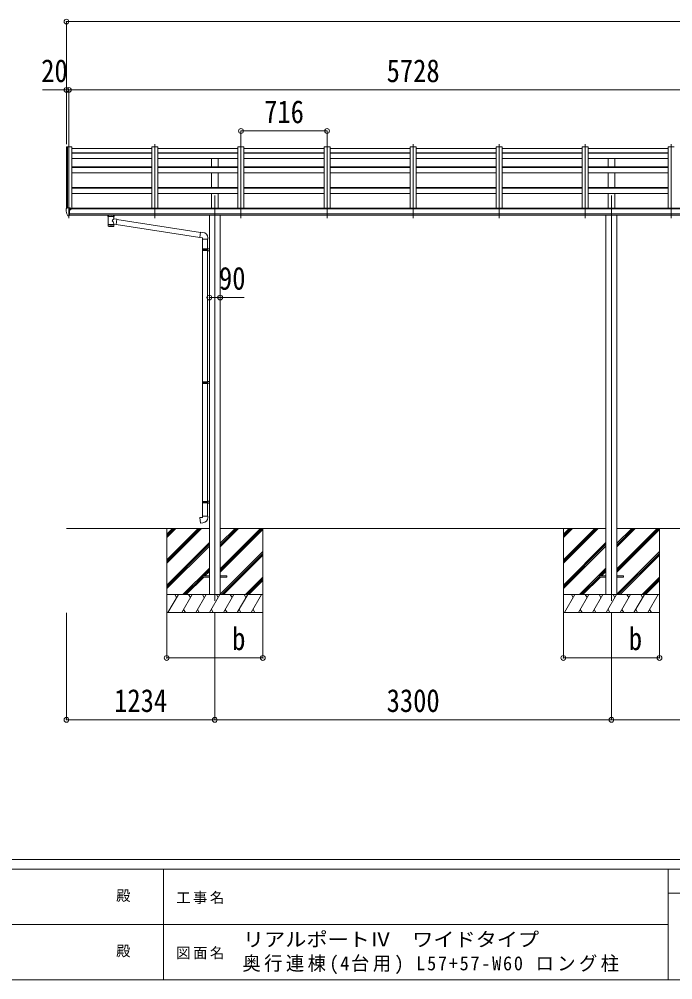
# Model space of a CAD drawing. Units: millimetres at full size, sheet at 1:40; some dimension numbers follow another scale. Extents: x -11181 to 11305, y -7804 to 7716.
# Drawn here: x -1736 to 3701, y -7804 to 191 of the extents above; entities that cross this region are included whole.
import ezdxf
from ezdxf.enums import TextEntityAlignment as Align

# ---------------------------------------------------------------- set-up
doc = ezdxf.new("R2010")
doc.units = ezdxf.units.MM
doc.header["$LTSCALE"] = 40
doc.header["$PDMODE"] = 32
doc.header["$PDSIZE"] = 40
for name, color, linetype, lineweight in [('0-0_0', 7, 'Continuous', 9), ('0-1_本体', 4, 'Continuous', 9), ('0-2_部品', 7, 'Continuous', 9), ('0-8_PARTS2', 2, 'Continuous', 9), ('0-A_寸法', 6, 'Continuous', 9), ('F-0_240', 7, 'Continuous', 9)]:
    doc.layers.add(name, color=color, linetype=linetype, lineweight=lineweight)
doc.styles.add('ＭＳ ゴシック', font='')
doc.styles.get('ＭＳ ゴシック').set_extended_font_data('MS Gothic')

msp = doc.modelspace()

# ---------------------------------------------------------------- linework, layer by layer
at = {"layer": '0-0_0'}
for p, q in [((-1343.28, -4047.1), (-154.48, -4047.1)), ((-509.28, -4047.1), (-509.28, -4747.1)), ((-509.28, -4307.83), (-248.55, -4047.1)), ((-509.28, -4321.97), (-234.41, -4047.1)), ((-509.28, -4336.11), (-220.27, -4047.1)), ((-509.28, -4123.98), (-432.4, -4047.1)), ((-509.28, -4109.84), (-446.54, -4047.1)), ((-509.28, -4095.7), (-460.69, -4047.1)), ((-64.08, -4383.13), (271.95, -4047.1)), ((-64.08, -4397.27), (286.09, -4047.1)), ((-64.08, -4199.28), (88.1, -4047.1)), ((-64.08, -4185.14), (73.96, -4047.1)), ((-64.08, -4171), (59.81, -4047.1)), ((-64.08, -4047.1), (3145.52, -4047.1)), ((-64.08, -4411.41), (290.72, -4056.62)), ((290.72, -4047.1), (290.72, -4747.1)), ((2790.72, -4095.7), (2839.31, -4047.1)), ((2790.72, -4109.84), (2853.46, -4047.1)), ((2790.72, -4123.98), (2867.6, -4047.1)), ((2790.72, -4336.11), (3079.73, -4047.1)), ((2790.72, -4321.97), (3065.59, -4047.1)), ((2790.72, -4307.83), (3051.45, -4047.1)), ((2790.72, -4047.1), (2790.72, -4747.1)), ((3235.92, -4171), (3359.81, -4047.1)), ((3235.92, -4185.14), (3373.96, -4047.1)), ((3235.92, -4199.28), (3388.1, -4047.1)), ((3235.92, -4397.27), (3586.09, -4047.1)), ((3235.92, -4383.13), (3571.95, -4047.1)), ((3235.92, -4047.1), (5075.52, -4047.1)), ((3235.92, -4411.41), (3590.72, -4056.62)), ((3590.72, -4047.1), (3590.72, -4747.1)), ((-509.28, -4519.96), (-154.48, -4165.16)), ((-509.28, -4534.1), (-154.48, -4179.3)), ((-509.28, -4548.25), (-154.48, -4193.45)), ((2790.72, -4519.96), (3145.52, -4165.16)), ((2790.72, -4534.1), (3145.52, -4179.3)), ((2790.72, -4548.25), (3145.52, -4193.45)), ((-64.08, -4595.26), (290.72, -4240.46)), ((-51.78, -4597.1), (290.72, -4254.6)), ((-37.64, -4597.1), (290.72, -4268.75)), ((3235.92, -4595.26), (3590.72, -4240.46)), ((3248.22, -4597.1), (3590.72, -4254.6)), ((3262.36, -4597.1), (3590.72, -4268.75)), ((-374.29, -4597.1), (-154.48, -4377.29)), ((-205.64, -4442.59), (-154.48, -4391.44)), ((2925.71, -4597.1), (3145.52, -4377.29)), ((3094.36, -4442.59), (3145.52, -4391.44)), ((-360.15, -4597.1), (-209.28, -4446.24)), ((-346.01, -4597.1), (-200.5, -4451.59)), ((-191.5, -4442.59), (-154.48, -4405.58)), ((146.21, -4597.1), (290.72, -4452.59)), ((160.35, -4597.1), (290.72, -4466.74)), ((2939.85, -4597.1), (3090.72, -4446.24)), ((2953.99, -4597.1), (3099.5, -4451.59)), ((3108.5, -4442.59), (3145.52, -4405.58)), ((3446.21, -4597.1), (3590.72, -4452.59)), ((3460.35, -4597.1), (3590.72, -4466.74)), ((174.49, -4597.1), (290.72, -4480.88)), ((3474.49, -4597.1), (3590.72, -4480.88)), ((290.72, -4597.1), (-509.28, -4597.1)), ((-498.99, -4747.1), (-412.39, -4597.1)), ((-427.39, -4623.08), (-442.39, -4597.1)), ((-383.52, -4747.1), (-296.92, -4597.1)), ((-311.92, -4623.08), (-326.93, -4597.1)), ((-268.06, -4747.1), (-181.45, -4597.1)), ((-196.45, -4623.08), (-211.45, -4597.1)), ((-152.58, -4747.1), (-65.98, -4597.1)), ((-80.98, -4623.08), (-95.98, -4597.1)), ((-37.11, -4747.1), (49.49, -4597.1)), ((34.49, -4623.08), (19.49, -4597.1)), ((78.36, -4747.1), (164.96, -4597.1)), ((134.96, -4597.1), (149.96, -4623.08)), ((193.83, -4747.1), (280.43, -4597.1)), ((3590.72, -4597.1), (2790.72, -4597.1)), ((2801.01, -4747.1), (2887.61, -4597.1)), ((2872.61, -4623.08), (2857.61, -4597.1)), ((2916.48, -4747.1), (3003.08, -4597.1)), ((2988.08, -4623.08), (2973.07, -4597.1)), ((3031.94, -4747.1), (3118.55, -4597.1)), ((3103.55, -4623.08), (3088.55, -4597.1)), ((3147.42, -4747.1), (3234.02, -4597.1)), ((3219.02, -4623.08), (3204.02, -4597.1)), ((3262.89, -4747.1), (3349.49, -4597.1)), ((3334.49, -4623.08), (3319.49, -4597.1)), ((3378.36, -4747.1), (3464.96, -4597.1)), ((3434.96, -4597.1), (3449.96, -4623.08)), ((3493.83, -4747.1), (3580.43, -4597.1)), ((-509.28, -4747.1), (290.72, -4747.1)), ((-368.53, -4721.12), (-353.53, -4747.1)), ((-253.06, -4721.12), (-238.06, -4747.1)), ((-137.59, -4721.12), (-122.59, -4747.1)), ((-22.12, -4721.12), (-7.12, -4747.1)), ((93.35, -4721.12), (108.35, -4747.1)), ((208.82, -4721.12), (223.82, -4747.1)), ((2790.72, -4747.1), (3590.72, -4747.1)), ((2931.47, -4721.12), (2946.47, -4747.1)), ((3046.94, -4721.12), (3061.94, -4747.1)), ((3162.41, -4721.12), (3177.41, -4747.1)), ((3277.88, -4721.12), (3292.88, -4747.1)), ((3393.35, -4721.12), (3408.35, -4747.1)), ((3508.82, -4721.12), (3523.82, -4747.1))]:
    msp.add_line(p, q, dxfattribs=at)
at = {"layer": '0-1_本体'}
for p, q in [((-1343.28, -872.17), (-1343.29, -1384.26)), ((-1342.34, -871.29), (-1334.5, -870.88)), ((-1334.28, -870.95), (-1334.28, -1377.71)), ((-1334.21, -871.07), (-1333.58, -872.69)), ((-1298.28, -870.87), (-1298.28, -1387.89)), ((-632.28, -870.87), (-632.28, -1377.49)), ((-582.28, -870.87), (-632.28, -870.87)), ((-582.28, -870.87), (-582.28, -1377.49)), ((83.72, -870.87), (83.72, -1377.49)), ((133.72, -870.87), (83.72, -870.87)), ((133.72, -870.87), (133.72, -1377.49)), ((799.72, -870.87), (799.72, -1377.49)), ((849.72, -870.87), (799.72, -870.87)), ((849.72, -870.87), (849.72, -1377.49)), ((1515.72, -870.87), (1515.72, -1377.49)), ((1565.72, -870.87), (1515.72, -870.87)), ((1565.72, -870.87), (1565.72, -1377.49)), ((2231.72, -870.87), (2231.72, -1377.49)), ((2281.72, -870.87), (2231.72, -870.87)), ((2281.72, -870.87), (2281.72, -1377.49)), ((2947.72, -870.87), (2947.72, -1377.49)), ((2997.72, -870.87), (2947.72, -870.87)), ((2997.72, -870.87), (2997.72, -1377.49)), ((3663.72, -870.87), (3663.72, -1377.49)), ((3713.72, -870.87), (3663.72, -870.87)), ((-1298.28, -883.87), (-632.28, -883.87)), ((-1298.28, -921.66), (-632.28, -921.66)), ((-1298.28, -924.77), (-632.28, -924.77)), ((-582.28, -883.87), (83.72, -883.87)), ((-582.28, -921.66), (83.72, -921.66)), ((-582.28, -924.77), (83.72, -924.77)), ((133.72, -883.87), (799.72, -883.87)), ((133.72, -921.66), (799.72, -921.66)), ((133.72, -924.77), (799.72, -924.77)), ((849.72, -883.87), (1515.72, -883.87)), ((849.72, -921.66), (1515.72, -921.66)), ((849.72, -924.77), (1515.72, -924.77)), ((1565.72, -883.87), (2231.72, -883.87)), ((1565.72, -921.66), (2231.72, -921.66)), ((1565.72, -924.77), (2231.72, -924.77)), ((2281.72, -883.87), (2947.72, -883.87)), ((2281.72, -921.66), (2940.54, -921.66)), ((2281.72, -924.77), (2940.54, -924.77)), ((2997.72, -883.87), (3663.72, -883.87)), ((2997.72, -921.66), (3663.72, -921.66)), ((2997.72, -924.77), (3663.72, -924.77)), ((-1298.28, -969.42), (-632.28, -969.42)), ((-1298.28, -1037.67), (-632.28, -1037.67)), ((-582.28, -969.42), (83.72, -969.42)), ((-582.28, -1037.67), (83.72, -1037.67)), ((-136.78, -1036.33), (-136.78, -969.42)), ((-81.78, -1036.33), (-81.78, -969.42)), ((133.72, -969.42), (799.72, -969.42)), ((133.72, -1037.67), (799.72, -1037.67)), ((849.72, -969.42), (1515.72, -969.42)), ((849.72, -1037.67), (1515.72, -1037.67)), ((1565.72, -969.42), (2231.72, -969.42)), ((1565.72, -1037.67), (2231.72, -1037.67)), ((2281.72, -969.42), (2947.72, -969.42)), ((2281.72, -1037.67), (2947.72, -1037.67)), ((2997.72, -969.42), (3663.72, -969.42)), ((2997.72, -1037.67), (3663.72, -1037.67)), ((3163.22, -1036.33), (3163.22, -969.42)), ((3218.22, -1036.33), (3218.22, -969.42)), ((-1298.28, -1043.86), (-632.28, -1043.86)), ((-1298.28, -1087.68), (-632.28, -1087.68)), ((-582.28, -1043.86), (83.72, -1043.86)), ((-582.28, -1087.68), (83.72, -1087.68)), ((-136.78, -1209.22), (-136.78, -1087.68)), ((-81.78, -1209.22), (-81.78, -1087.68)), ((133.72, -1043.86), (799.72, -1043.86)), ((133.72, -1087.68), (799.72, -1087.68)), ((849.72, -1043.86), (1515.72, -1043.86)), ((849.72, -1087.68), (1515.72, -1087.68)), ((1565.72, -1043.86), (2231.72, -1043.86)), ((1565.72, -1087.68), (2231.72, -1087.68)), ((2281.72, -1043.86), (2947.72, -1043.86)), ((2281.72, -1087.68), (2947.72, -1087.68)), ((2997.72, -1043.86), (3663.72, -1043.86)), ((2997.72, -1087.68), (3663.72, -1087.68)), ((3163.22, -1209.22), (3163.22, -1087.68)), ((3218.22, -1209.22), (3218.22, -1087.68)), ((-1298.28, -1209.22), (-632.28, -1209.22)), ((-1298.28, -1216.22), (-632.28, -1216.22)), ((-1298.28, -1259.77), (-632.28, -1259.77)), ((-582.28, -1209.22), (83.72, -1209.22)), ((-582.28, -1216.22), (83.72, -1216.22)), ((-582.28, -1259.77), (83.72, -1259.77)), ((-136.78, -1381.19), (-136.78, -1259.77)), ((-81.78, -1381.19), (-81.78, -1259.77)), ((133.72, -1209.22), (799.72, -1209.22)), ((133.72, -1216.22), (799.72, -1216.22)), ((133.72, -1259.77), (799.72, -1259.77)), ((849.72, -1209.22), (1515.72, -1209.22)), ((849.72, -1216.22), (1515.72, -1216.22)), ((849.72, -1259.77), (1515.72, -1259.77)), ((1565.72, -1209.22), (2231.72, -1209.22)), ((1565.72, -1216.22), (2231.72, -1216.22)), ((1565.72, -1259.77), (2231.72, -1259.77)), ((2281.72, -1209.22), (2947.72, -1209.22)), ((2281.72, -1216.22), (2947.72, -1216.22)), ((2281.72, -1259.77), (2947.72, -1259.77)), ((2997.72, -1209.22), (3663.72, -1209.22)), ((2997.72, -1216.22), (3663.72, -1216.22)), ((2997.72, -1259.77), (3663.72, -1259.77)), ((3163.22, -1381.19), (3163.22, -1259.77)), ((3218.22, -1381.19), (3218.22, -1259.77)), ((4398.22, -1387.89), (-1316.78, -1387.89)), ((-1316.78, -1429.12), (4398.22, -1429.12)), ((-1293.28, -1387.89), (-1293.28, -1381.19)), ((4374.72, -1381.19), (-1293.28, -1381.19)), ((4398.22, -1440.96), (-1316.78, -1440.89)), ((-154.48, -1441.05), (-154.48, -4597.12)), ((-64.08, -1441.05), (-64.08, -4597.12)), ((3145.52, -1441.05), (3145.52, -4597.12)), ((3235.92, -1441.05), (3235.92, -4597.12))]:
    msp.add_line(p, q, dxfattribs=at)
msp.add_lwpolyline([(-1333.58, -1377.71), (-1333.58, -870.87), (-1298.28, -870.87)], dxfattribs=at)
msp.add_circle((-1309.31, -1392.63), 3, dxfattribs=at)
for centre, radius, start, end in [((-1342.28, -872.29), 1, 93, 173.32986), ((-1334.49, -871.18), 0.301, 21.06327, 92.86679)]:
    msp.add_arc(centre, radius, start, end, dxfattribs=at)
at = {"layer": '0-2_部品'}
for p, q in [((-1345.48, -1387.07), (-1345.48, -1387.7)), ((-1338.57, -1378.27), (-1342.64, -1384.08)), ((-1331.11, -1444.39), (-1340.85, -1429.01)), ((-1323.48, -1446.2), (-1323.48, -1377.7)), ((-1321.98, -1378.62), (-1323.48, -1378.62)), ((-1316.98, -1387.43), (-1323.48, -1387.04)), ((-1321.98, -1378.62), (-1321.98, -1384.79)), ((-1312.31, -1380.12), (-1321.98, -1379.39)), ((-1321.98, -1382.39), (-1307.98, -1382.44)), ((-1312.51, -1392.62), (-1311.98, -1392.62)), ((-1311.98, -1392.62), (-1311.68, -1392.62)), ((-1311.48, -1382.43), (-1311.48, -1380.53)), ((-1306.98, -1383.55), (-1306.98, -1387.88)), ((-1324.98, -1446.11), (-1328.69, -1445.88)), ((-1324.98, -1446.11), (-1323.48, -1446.2)), ((-1323.48, -1444), (-1322.98, -1444)), ((-1322.98, -1444), (-1322.48, -1443)), ((-1316.98, -1443), (-1322.48, -1443)), ((-998.99, -1447.21), (-998.99, -1441.09)), ((-994.89, -1451.71), (-994.9, -1532)), ((-949.09, -1469.28), (-949.09, -1451.69)), ((-923.86, -1473.19), (-949.09, -1469.27)), ((-949.07, -1532), (-949.09, -1515.37)), ((-949.09, -1515.62), (-930.89, -1518.45)), ((-944.99, -1447.21), (-944.99, -1441.09)), ((-923.86, -1473.19), (-930.89, -1518.45)), ((-232.42, -1625.02), (-930.62, -1516.7)), ((-228.75, -1583.09), (-924.18, -1475.2)), ((-207.76, -1583.15), (-228.6, -1581.33)), ((-212.68, -1638.89), (-166.68, -1638.89)), ((-210.68, -1638.89), (-210.68, -1721.55)), ((-168.68, -1638.89), (-168.68, -1718.99)), ((-166.68, -1638.89), (-166.68, -1627.98)), ((-212.68, -1723.55), (-211.68, -1721.55)), ((-212.68, -1723.55), (-168.68, -1723.55)), ((-212.68, -1723.55), (-212.68, -1731.55)), ((-212.68, -1731.55), (-168.68, -1731.55)), ((-212.68, -1731.55), (-211.68, -1733.55)), ((-211.68, -1721.55), (-168.68, -1721.55)), ((-211.68, -1733.55), (-168.68, -1733.55)), ((-210.68, -1733.55), (-210.68, -2827.74)), ((-173.16, -1723.55), (-173.59, -1721.55)), ((-170.68, -1719.05), (-154.68, -1718.58)), ((-170.68, -1721.05), (-170.68, -1719.05)), ((-170.68, -1721.05), (-168.68, -1721.05)), ((-170.68, -1736.05), (-170.68, -1734.05)), ((-170.68, -1736.05), (-154.68, -1736.52)), ((-168.68, -1736.11), (-168.68, -2825.18)), ((-154.68, -1718.58), (-154.68, -1736.52)), ((-212.68, -2829.74), (-211.68, -2827.74)), ((-212.68, -2829.74), (-168.68, -2829.74)), ((-212.68, -2829.74), (-212.68, -2837.74)), ((-212.68, -2837.74), (-168.68, -2837.74)), ((-212.68, -2837.74), (-211.68, -2839.74)), ((-211.68, -2827.74), (-168.68, -2827.74)), ((-211.68, -2839.74), (-168.68, -2839.74)), ((-210.68, -2839.74), (-210.68, -3822.9)), ((-173.16, -2829.74), (-173.59, -2827.74)), ((-170.68, -2825.24), (-154.68, -2824.77)), ((-170.68, -2827.24), (-170.68, -2825.24)), ((-170.68, -2827.24), (-168.68, -2827.24)), ((-170.68, -2842.24), (-170.68, -2840.24)), ((-170.68, -2842.24), (-154.68, -2842.71)), ((-168.68, -2842.3), (-168.68, -3820.34)), ((-154.68, -2824.77), (-154.68, -2842.71)), ((-212.68, -3824.9), (-211.68, -3822.9)), ((-212.68, -3824.9), (-168.68, -3824.9)), ((-212.68, -3824.9), (-212.68, -3832.9)), ((-212.68, -3832.9), (-168.68, -3832.9)), ((-212.68, -3832.9), (-211.68, -3834.9)), ((-211.68, -3822.9), (-168.68, -3822.9)), ((-211.68, -3834.9), (-168.68, -3834.9)), ((-210.68, -3834.9), (-210.68, -3944.9)), ((-173.16, -3824.9), (-173.59, -3822.9)), ((-170.68, -3820.4), (-154.68, -3819.93)), ((-170.68, -3822.4), (-170.68, -3820.4)), ((-170.68, -3822.4), (-168.68, -3822.4)), ((-170.68, -3837.4), (-170.68, -3835.4)), ((-154.68, -3819.93), (-154.68, -3837.87)), ((-170.68, -3837.4), (-154.68, -3837.87)), ((-168.68, -3837.46), (-168.68, -3944.9)), ((-212.68, -3944.9), (-166.68, -3944.9)), ((-212.68, -3954.9), (-212.68, -3944.9)), ((-166.68, -3944.9), (-166.68, -3955.82))]:
    msp.add_line(p, q, dxfattribs=at)
at = {"layer": '0-2_部品', "color": 4}
for p, q in [((-209.48, -4442.59), (-209.48, -4451.59)), ((-209.48, -4442.59), (-154.48, -4442.59)), ((-209.48, -4451.59), (-154.48, -4451.59)), ((-64.48, -4442.59), (-9.48, -4442.59)), ((-64.48, -4451.59), (-9.48, -4451.59)), ((-9.48, -4442.59), (-9.48, -4451.59)), ((3090.52, -4442.59), (3090.52, -4451.59)), ((3090.52, -4442.59), (3145.52, -4442.59)), ((3090.52, -4451.59), (3145.52, -4451.59)), ((3235.52, -4442.59), (3290.52, -4442.59)), ((3235.52, -4451.59), (3290.52, -4451.59)), ((3290.52, -4442.59), (3290.52, -4451.59))]:
    msp.add_line(p, q, dxfattribs=at)
at = {"layer": '0-2_部品'}
for points in [[(-1323.48, -1377.7), (-1335.48, -1377.7), (-1337.82, -1377.84)], [(-1323.48, -1432.31), (-1320.32, -1431.9), (-1316.98, -1431.47)], [(-1316.98, -1443), (-1316.98, -1384.79), (-1321.98, -1384.79)], [(-1312.31, -1380.12), (-1312.14, -1380.13), (-1311.98, -1380.17), (-1311.84, -1380.21), (-1311.72, -1380.26), (-1311.62, -1380.32), (-1311.54, -1380.39), (-1311.5, -1380.46), (-1311.48, -1380.53)], [(-1311.68, -1391.43), (-1311.68, -1392.62), (-1306.98, -1392.62)], [(-1306.98, -1391), (-1306.98, -1392.62), (-1306.51, -1392.62)], [(-998.95, -1447.26), (-998.97, -1446.91), (-998.72, -1445.95), (-998.2, -1445.07), (-997.4, -1444.23), (-996.29, -1443.43), (-994.89, -1442.71)], [(-998.95, -1447.15), (-998.97, -1447.5), (-998.72, -1448.46), (-998.2, -1449.35), (-997.4, -1450.18), (-996.29, -1450.98), (-994.89, -1451.71)], [(-949.09, -1442.72), (-948.85, -1442.81), (-947.5, -1443.55), (-946.38, -1444.39), (-945.63, -1445.26), (-945.17, -1446.16), (-945, -1447.04)], [(-949.09, -1451.69), (-948.85, -1451.6), (-947.5, -1450.87), (-946.38, -1450.02), (-945.63, -1449.15), (-945.17, -1448.25), (-945, -1447.37)], [(-228.6, -1581.33), (-232.61, -1627.15), (-212.68, -1628.89), (-212.68, -1638.89)], [(-173.16, -1723.55), (-173.16, -1731.55), (-173.59, -1733.55)], [(-170.68, -1734.05), (-168.68, -1734.05), (-168.68, -1721.05)], [(-173.16, -2829.74), (-173.16, -2837.74), (-173.59, -2839.74)], [(-170.68, -2840.24), (-168.68, -2840.24), (-168.68, -2827.24)], [(-173.16, -3824.9), (-173.16, -3832.9), (-173.59, -3834.9)], [(-170.68, -3835.4), (-168.68, -3835.4), (-168.68, -3822.4)], [(-207.76, -4000.65), (-228.6, -4002.47), (-232.61, -3956.64), (-212.68, -3954.9)]]:
    msp.add_lwpolyline(points, dxfattribs=at)
for centre, radius, start, end in [((-1342.48, -1387.07), 3, 93, 180), ((-1152.99, -1387.7), 192.49, 180.0008, 192.1233), ((-1338.25, -1427.51), 3, 191.83348, 210), ((-1337.75, -1378.84), 1, 93.5, 145), ((-1309.48, -1392.62), 2.5, 151.64236, 180), ((-1309.48, -1392.62), 2.5, 0, 151.64236), ((-1328.51, -1442.89), 3, 210, 266.5), ((-981.92, -1492.42), 51.38, 92.46126, 104.61963), ((-962.03, -1492.42), 51.38, 75.38037, 87.53874), ((-211.68, -1627.98), 45, 0, 85), ((-211.68, -3955.82), 45, 275, 0)]:
    msp.add_arc(centre, radius, start, end, dxfattribs=at)
for centre, major_axis, ratio, start_param, end_param in [((-1307.98, -1383.55), (-0.02, 1.1), 0.906239, 4.6917496, 6.2625459), ((-971.99, -1452.9), (-22.91, -0.42), 0.072511, 4.711586, 6.2823824), ((-971.99, -1519.56), (22.91, 0), 0.122865, 6.2831853, 9.424778), ((-971.96, -1451.27), (-22.91, -0.42), 0.072511, 4.711586, 6.2823824), ((-972.01, -1451.28), (22.92, -0.42), 0.07247, 0.0008089, 1.5716053), ((-972.01, -1452.9), (22.92, -0.42), 0.07247, 0.0008089, 1.5716053), ((-971.99, -1488.83), (-22.81, 26.62), 0.234429, 3.1563334, 4.5976381), ((-969.43, -1491.47), (20.32, 22.25), 0.045535, 4.9756507, 6.2441899), ((-960.99, -1447.21), (16, 0), 0.361356, 0, 0.0194874), ((-960.99, -1447.21), (16, 0), 0.361356, 6.2636979, 6.2831853), ((-971.99, -1532), (22.92, 0), 0.101955, 6.2829723, 9.4248207), ((-971.99, -1532), (22.92, 0), 0.101955, 3.1415499, 6.2833984)]:
    msp.add_ellipse(centre, major_axis=major_axis, ratio=ratio, start_param=start_param, end_param=end_param, dxfattribs=at)
at = {"layer": '0-8_PARTS2'}
for p, q in [((-1323.28, -850.13), (-1323.28, -1464.31)), ((-607.28, -850.13), (-607.28, -1464.31)), ((108.72, -850.13), (108.72, -1464.31)), ((824.72, -850.13), (824.72, -1464.31)), ((1540.72, -850.13), (1540.72, -1464.31)), ((2256.72, -850.13), (2256.72, -1464.31)), ((2972.72, -850.13), (2972.72, -1464.31)), ((3688.72, -850.13), (3688.72, -1464.31)), ((-109.28, -1275.5), (-109.28, -4650.73)), ((3190.72, -1275.5), (3190.72, -4650.73))]:
    msp.add_line(p, q, dxfattribs=at)
at = {"layer": '0-A_寸法'}
for p, q in [((-1343.28, 170.75), (-1343.28, -398.09)), ((-1343.28, 170.75), (10152.71, 170.75)), ((-1343.28, -398.09), (-1543.28, -398.09)), ((-1343.28, -398.09), (-1343.28, -850.13)), ((-1323.28, -398.09), (-1343.28, -398.09)), ((-1323.28, -398.09), (-1323.28, -853.66)), ((-1323.28, -398.09), (4404.72, -398.09)), ((-1323.28, -398.09), (-1323.28, -850.13)), ((108.72, -739.53), (108.72, -857.13)), ((108.72, -739.53), (824.72, -739.53)), ((824.72, -739.53), (824.72, -857.13)), ((-154.48, -2125.84), (-64.08, -2125.84)), ((-64.08, -2125.84), (135.92, -2125.84)), ((-1343.28, -5639.98), (-1343.28, -4750.58)), ((-509.28, -5124.99), (-509.28, -4750.58)), ((-109.28, -5639.98), (-109.28, -4750.58)), ((290.72, -5124.99), (290.72, -4750.58)), ((2790.72, -5124.99), (2790.72, -4750.58)), ((3190.72, -5639.98), (3190.72, -4750.58)), ((-509.28, -5124.99), (290.72, -5124.99)), ((-1343.28, -5639.98), (-109.28, -5639.98)), ((-109.28, -5639.98), (3190.72, -5639.98)), ((3190.72, -5639.98), (5618.72, -5639.98))]:
    msp.add_line(p, q, dxfattribs=at)
msp.add_lwpolyline([(2790.72, -5124.99), (3590.72, -5124.99), (3590.72, -4750.58)], dxfattribs=at)
for p in [(-1343.28, 170.75), (-1343.28, -398.09), (-1323.28, -398.09), (108.72, -739.53), (824.72, -739.53), (-154.48, -2125.84), (-64.08, -2125.84), (-509.28, -5124.99), (290.72, -5124.99), (2790.72, -5124.99), (3590.72, -5124.99), (-1343.28, -5639.98), (-109.28, -5639.98), (3190.72, -5639.98)]:
    msp.add_point(p, dxfattribs=at)
at = {"layer": 'F-0_240', "color": 5}
for p, q in [((-11180.61, -6803.54), (10739.39, -6803.54)), ((-11180.61, -6883.54), (7183.72, -6883.54)), ((-536.28, -6883.54), (-536.28, -7803.54)), ((3663.72, -6883.54), (3663.72, -7803.54)), ((3663.72, -7083.54), (6063.72, -7083.54)), ((-4536.28, -7343.54), (3663.72, -7343.54)), ((-11180.61, -7803.54), (10739.39, -7803.54))]:
    msp.add_line(p, q, dxfattribs=at)

# ---------------------------------------------------------------- texts
at = {"layer": '0-A_寸法', "color": 7, "style": 'ＭＳ ゴシック', "width": 0.85}
for s, p in [('20', (-1553.28, -390.09)), ('5728', (1320.72, -390.09)), ('716', (301.72, -731.53)), ('90', (-74.08, -2117.84)), ('b', (35.72, -5116.99)), ('b', (3335.72, -5116.99)), ('1234', (-946.28, -5631.98)), ('3300', (1320.72, -5631.98))]:
    msp.add_text(s, height=190.6, dxfattribs=at).set_placement(p, align=Align.BOTTOM_LEFT)
at = {"layer": 'F-0_240', "style": 'ＭＳ ゴシック'}
for p in [(-930.57, -7173.54), (-930.57, -7633.54)]:
    msp.add_text('殿', height=87.98, dxfattribs=at).set_placement(p, align=Align.BOTTOM_LEFT)
at = {"layer": 'F-0_240', "style": 'ＭＳ ゴシック', "width": 1.1}
msp.add_text('リアルポートⅣ\u3000ワイドタイプ', height=117.3, dxfattribs=at).set_placement((124.97, -7561.39), align=Align.BOTTOM_LEFT)
at = {"layer": 'F-0_240', "attachment_point": 7, "style": 'ＭＳ ゴシック'}
for s, insert, char_height in [('\\T1.17;工事名', (-430.81, -7173.54), 87.98), ('\\T1.17;図面名', (-430.81, -7633.54), 87.98), ('\\T1.19;\\W0.95;奥行連棟(4台用)\\~L57+57-W60\\~ロング柱', (120.88, -7756.06), 117.3)]:
    msp.add_mtext(s, dxfattribs=dict(at, insert=insert, char_height=char_height))

doc.saveas('drawing.dxf')
